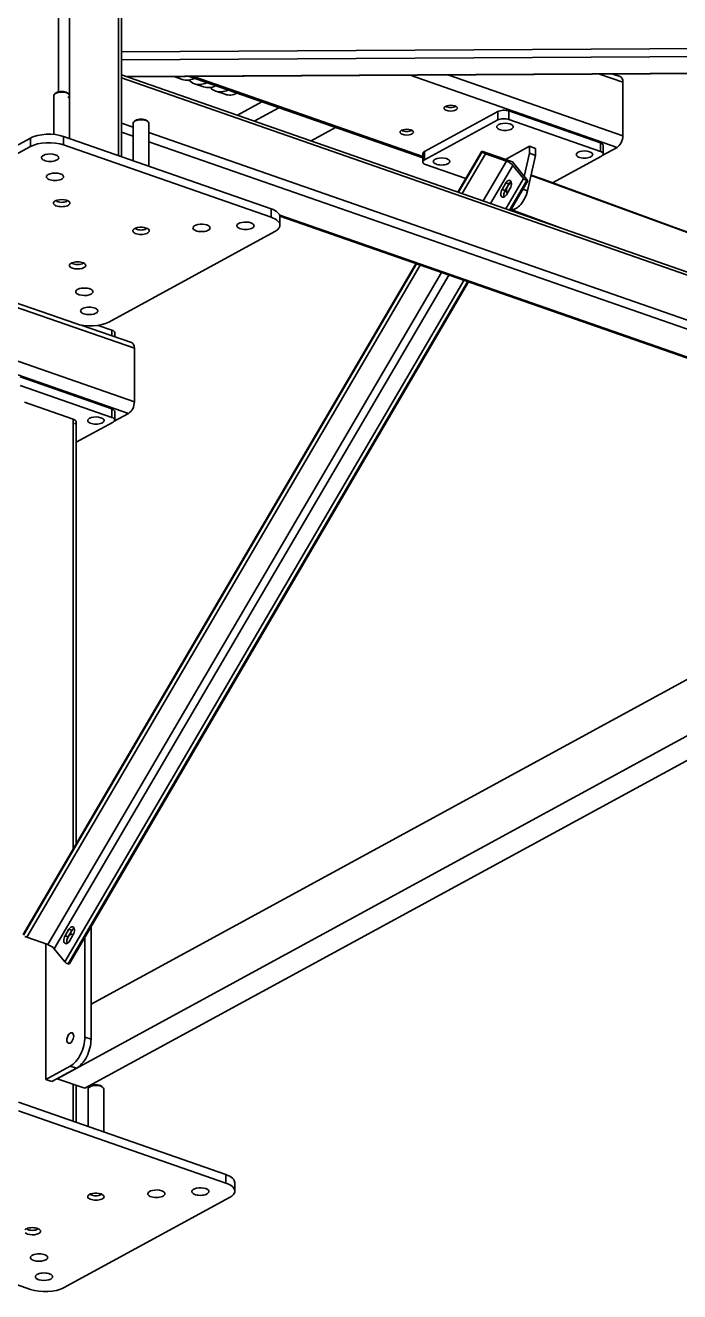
# Model space of a CAD drawing. Header units: millimetres. Extents: x 0 to 594, y 0 to 420.
# Drawn here: x 277.11 to 293.84, y 307.39 to 339.79 of the extents above; entities that cross this region are included whole.
import ezdxf

# ---------------------------------------------------------------- set-up
doc = ezdxf.new("R2010")
doc.units = ezdxf.units.MM

msp = doc.modelspace()

# ---------------------------------------------------------------- linework, layer by layer
at = {"color": 1, "lineweight": 35}
for p, q in [((277.963, 354.843), (277.963, 338.091)), ((278.244, 354.857), (278.244, 336.892)), ((279.493, 354.421), (279.493, 336.456)), ((279.569, 354.353), (279.569, 336.43)), ((304.919, 339.261), (279.569, 339.113)), ((304.819, 339.056), (279.569, 338.908)), ((304.019, 338.62), (279.696, 338.478)), ((303.985, 338.61), (279.723, 338.469)), ((279.569, 338.523), (304.871, 329.702)), ((279.569, 338.442), (304.919, 329.605)), ((281.124, 338.405), (280.921, 338.476)), ((280.968, 338.469), (280.927, 338.476)), ((281.009, 338.467), (280.968, 338.469)), ((281.052, 338.47), (281.009, 338.467)), ((281.096, 338.477), (281.052, 338.47)), ((281.16, 338.395), (281.124, 338.405)), ((281.197, 338.388), (281.16, 338.395)), ((281.235, 338.385), (281.197, 338.388)), ((281.274, 338.387), (281.235, 338.385)), ((281.314, 338.392), (281.274, 338.387)), ((281.327, 338.359), (281.294, 338.389)), ((281.301, 338.478), (287.274, 336.396)), ((281.354, 338.401), (281.314, 338.392)), ((281.361, 338.333), (281.327, 338.359)), ((281.395, 338.414), (281.354, 338.401)), ((281.398, 338.312), (281.361, 338.333)), ((281.436, 338.431), (281.395, 338.414)), ((281.437, 338.296), (281.398, 338.312)), ((281.408, 338.479), (287.274, 336.434)), ((281.473, 338.286), (281.437, 338.296)), ((281.671, 338.214), (281.437, 338.296)), ((281.51, 338.279), (281.473, 338.286)), ((281.548, 338.277), (281.51, 338.279)), ((281.587, 338.278), (281.548, 338.277)), ((281.626, 338.283), (281.587, 338.278)), ((281.667, 338.292), (281.626, 338.283)), ((281.707, 338.305), (281.667, 338.292)), ((281.749, 338.322), (281.707, 338.305)), ((281.983, 338.24), (281.942, 338.224)), ((286.95, 338.511), (292.244, 336.666)), ((292.393, 336.963), (287.938, 338.517)), ((291.797, 338.539), (292.393, 338.332)), ((292.137, 338.541), (292.323, 338.477)), ((292.338, 338.469), (292.323, 338.477)), ((292.352, 338.458), (292.338, 338.469)), ((292.364, 338.444), (292.352, 338.458)), ((292.375, 338.426), (292.364, 338.444)), ((292.389, 338.383), (292.375, 338.426)), ((292.393, 338.332), (292.389, 338.383)), ((292.393, 336.963), (292.393, 338.332)), ((277.847, 338.016), (277.841, 337.994)), ((277.841, 336.997), (277.841, 337.994)), ((277.866, 338.036), (277.847, 338.016)), ((277.901, 338.064), (277.866, 338.036)), ((277.885, 338.048), (277.866, 338.036)), ((277.92, 338.063), (277.885, 338.048)), ((277.888, 338.05), (277.901, 338.064)), ((277.901, 338.064), (277.926, 338.078)), ((277.962, 338.074), (277.92, 338.063)), ((277.926, 338.078), (277.96, 338.09)), ((277.96, 338.09), (277.999, 338.097)), ((278.009, 338.08), (277.962, 338.074)), ((277.999, 338.097), (278.041, 338.1)), ((278.058, 338.081), (278.009, 338.08)), ((278.041, 338.1), (278.083, 338.097)), ((278.106, 338.076), (278.058, 338.081)), ((278.083, 338.097), (278.122, 338.09)), ((278.15, 338.067), (278.106, 338.076)), ((278.122, 338.09), (278.156, 338.078)), ((278.187, 338.053), (278.15, 338.067)), ((278.156, 338.078), (278.181, 338.064)), ((278.181, 338.064), (278.194, 338.05)), ((278.181, 338.064), (278.216, 338.036)), ((278.216, 338.036), (278.187, 338.053)), ((278.197, 337.939), (278.216, 337.952)), ((278.235, 338.016), (278.216, 338.036)), ((278.216, 337.952), (278.23, 337.965)), ((278.23, 337.965), (278.238, 337.979)), ((278.241, 337.994), (278.235, 338.016)), ((278.238, 337.979), (278.241, 337.994)), ((278.241, 336.893), (278.241, 337.994)), ((281.707, 338.204), (281.671, 338.214)), ((281.744, 338.198), (281.707, 338.204)), ((281.782, 338.195), (281.744, 338.198)), ((281.821, 338.196), (281.782, 338.195)), ((281.861, 338.201), (281.821, 338.196)), ((281.873, 338.168), (281.841, 338.198)), ((281.901, 338.211), (281.861, 338.201)), ((281.908, 338.143), (281.873, 338.168)), ((281.942, 338.224), (281.901, 338.211)), ((281.945, 338.122), (281.908, 338.143)), ((281.983, 338.105), (281.945, 338.122)), ((282.019, 338.095), (281.983, 338.105)), ((282.218, 338.024), (281.983, 338.105)), ((282.056, 338.089), (282.019, 338.095)), ((282.094, 338.086), (282.056, 338.089)), ((282.133, 338.087), (282.094, 338.086)), ((282.173, 338.093), (282.133, 338.087)), ((282.213, 338.102), (282.173, 338.093)), ((282.254, 338.115), (282.213, 338.102)), ((282.253, 338.013), (282.218, 338.024)), ((282.29, 338.007), (282.253, 338.013)), ((282.295, 338.131), (282.254, 338.115)), ((282.328, 338.004), (282.29, 338.007)), ((282.367, 338.006), (282.328, 338.004)), ((282.407, 338.011), (282.367, 338.006)), ((282.447, 338.02), (282.407, 338.011)), ((282.488, 338.033), (282.447, 338.02)), ((282.529, 338.05), (282.488, 338.033)), ((282.535, 337.488), (283.161, 337.829)), ((282.964, 337.339), (283.59, 337.68)), ((287.822, 337.681), (287.819, 337.669)), ((287.819, 337.669), (287.823, 337.654)), ((287.829, 337.693), (287.822, 337.681)), ((287.823, 337.654), (287.832, 337.641)), ((287.841, 337.705), (287.829, 337.693)), ((287.832, 337.641), (287.848, 337.628)), ((287.857, 337.715), (287.841, 337.705)), ((287.848, 337.628), (287.869, 337.616)), ((287.895, 337.731), (287.857, 337.715)), ((287.858, 337.716), (287.884, 337.704)), ((287.869, 337.616), (287.895, 337.607)), ((287.884, 337.704), (287.916, 337.694)), ((287.942, 337.74), (287.895, 337.731)), ((287.895, 337.607), (287.924, 337.6)), ((287.916, 337.694), (287.951, 337.688)), ((287.924, 337.6), (287.989, 337.595)), ((287.994, 337.743), (287.942, 337.74)), ((287.951, 337.688), (287.989, 337.686)), ((287.989, 337.686), (288.027, 337.688)), ((287.989, 337.595), (288.054, 337.6)), ((288.046, 337.739), (287.994, 337.743)), ((288.027, 337.688), (288.063, 337.694)), ((288.092, 337.728), (288.046, 337.739)), ((288.054, 337.6), (288.084, 337.607)), ((288.063, 337.694), (288.095, 337.704)), ((288.084, 337.607), (288.11, 337.616)), ((288.128, 337.712), (288.092, 337.728)), ((288.095, 337.704), (288.12, 337.716)), ((288.11, 337.616), (288.131, 337.628)), ((288.151, 337.691), (288.128, 337.712)), ((288.131, 337.628), (288.146, 337.641)), ((288.146, 337.641), (288.156, 337.654)), ((288.157, 337.68), (288.151, 337.691)), ((288.156, 337.654), (288.159, 337.669)), ((288.159, 337.669), (288.157, 337.68)), ((289.192, 337.584), (289.219, 337.597)), ((289.219, 337.597), (289.252, 337.606)), ((289.252, 337.606), (289.288, 337.613)), ((289.288, 337.613), (289.326, 337.617)), ((289.326, 337.617), (289.365, 337.617)), ((289.365, 337.617), (289.404, 337.614)), ((289.404, 337.614), (289.44, 337.607)), ((289.44, 337.607), (289.473, 337.598)), ((289.473, 337.598), (291.816, 336.781)), ((289.473, 337.598), (289.473, 337.382)), ((279.569, 337.29), (279.871, 337.185)), ((279.878, 337.308), (279.871, 337.286)), ((279.871, 336.324), (279.871, 337.286)), ((279.896, 337.328), (279.878, 337.308)), ((279.931, 337.356), (279.896, 337.328)), ((279.921, 337.344), (279.896, 337.328)), ((279.918, 337.342), (279.931, 337.356)), ((279.953, 337.357), (279.921, 337.344)), ((279.931, 337.356), (279.957, 337.371)), ((279.991, 337.366), (279.953, 337.357)), ((279.957, 337.371), (279.99, 337.382)), ((279.99, 337.382), (280.029, 337.389)), ((280.033, 337.372), (279.991, 337.366)), ((280.029, 337.389), (280.071, 337.392)), ((280.076, 337.373), (280.033, 337.372)), ((280.071, 337.392), (280.113, 337.389)), ((280.119, 337.371), (280.076, 337.373)), ((280.113, 337.389), (280.153, 337.382)), ((280.16, 337.364), (280.119, 337.371)), ((280.153, 337.382), (280.186, 337.371)), ((280.196, 337.354), (280.16, 337.364)), ((280.186, 337.371), (280.211, 337.356)), ((280.224, 337.342), (280.196, 337.354)), ((280.211, 337.356), (280.225, 337.342)), ((280.211, 337.356), (280.246, 337.328)), ((280.246, 337.328), (280.224, 337.342)), ((280.265, 337.308), (280.246, 337.328)), ((280.271, 337.286), (280.265, 337.308)), ((280.271, 336.185), (280.271, 337.286)), ((287.318, 336.564), (289.192, 337.584)), ((287.318, 336.348), (289.192, 337.368)), ((289.192, 337.368), (289.192, 337.584)), ((289.219, 337.381), (289.192, 337.368)), ((289.263, 337.268), (289.215, 337.249)), ((289.252, 337.39), (289.219, 337.381)), ((289.288, 337.397), (289.252, 337.39)), ((289.321, 337.279), (289.263, 337.268)), ((289.326, 337.401), (289.288, 337.397)), ((289.385, 337.283), (289.321, 337.279)), ((289.365, 337.401), (289.326, 337.401)), ((289.404, 337.398), (289.365, 337.401)), ((289.449, 337.278), (289.385, 337.283)), ((289.44, 337.391), (289.404, 337.398)), ((289.473, 337.382), (289.44, 337.391)), ((289.506, 337.265), (289.449, 337.278)), ((289.473, 337.382), (291.816, 336.565)), ((289.551, 337.244), (289.506, 337.265)), ((277.284, 336.924), (277.327, 336.942)), ((277.327, 336.942), (277.424, 336.971)), ((277.424, 336.971), (277.532, 336.991)), ((277.532, 336.991), (277.647, 337.002)), ((277.647, 337.002), (277.764, 337.002)), ((277.764, 337.002), (277.88, 336.993)), ((277.88, 336.993), (277.989, 336.974)), ((277.989, 336.974), (278.088, 336.946)), ((278.088, 336.946), (283.398, 335.095)), ((278.088, 336.946), (278.088, 336.73)), ((279.569, 337.057), (279.871, 336.952)), ((280.271, 337.045), (304.797, 328.496)), ((284.417, 336.832), (285.043, 337.173)), ((286.697, 337.069), (286.695, 337.056)), ((286.695, 337.056), (286.698, 337.042)), ((286.704, 337.081), (286.697, 337.069)), ((286.698, 337.042), (286.708, 337.028)), ((286.716, 337.092), (286.704, 337.081)), ((286.708, 337.028), (286.724, 337.015)), ((286.732, 337.103), (286.716, 337.092)), ((286.724, 337.015), (286.745, 337.004)), ((286.771, 337.118), (286.732, 337.103)), ((286.734, 337.104), (286.76, 337.091)), ((286.745, 337.004), (286.77, 336.995)), ((286.76, 337.091), (286.791, 337.082)), ((286.77, 336.995), (286.8, 336.988)), ((286.818, 337.128), (286.771, 337.118)), ((286.791, 337.082), (286.827, 337.076)), ((286.8, 336.988), (286.865, 336.982)), ((286.87, 337.13), (286.818, 337.128)), ((286.827, 337.076), (286.865, 337.074)), ((286.865, 337.074), (286.903, 337.076)), ((286.865, 336.982), (286.93, 336.988)), ((286.921, 337.126), (286.87, 337.13)), ((286.903, 337.076), (286.939, 337.082)), ((286.967, 337.116), (286.921, 337.126)), ((286.93, 336.988), (286.959, 336.995)), ((286.939, 337.082), (286.97, 337.091)), ((286.959, 336.995), (286.985, 337.004)), ((287.004, 337.099), (286.967, 337.116)), ((286.97, 337.091), (286.996, 337.104)), ((286.985, 337.004), (287.006, 337.015)), ((287.027, 337.079), (287.004, 337.099)), ((287.006, 337.015), (287.022, 337.028)), ((287.022, 337.028), (287.032, 337.042)), ((287.033, 337.068), (287.027, 337.079)), ((287.032, 337.042), (287.035, 337.056)), ((287.035, 337.056), (287.033, 337.068)), ((289.172, 337.207), (289.169, 337.192)), ((289.169, 337.192), (289.173, 337.174)), ((289.181, 337.222), (289.172, 337.207)), ((289.173, 337.174), (289.185, 337.157)), ((289.196, 337.236), (289.181, 337.222)), ((289.185, 337.157), (289.205, 337.141)), ((289.215, 337.249), (289.196, 337.236)), ((289.205, 337.141), (289.231, 337.127)), ((289.231, 337.127), (289.263, 337.115)), ((289.263, 337.115), (289.299, 337.107)), ((289.299, 337.107), (289.338, 337.102)), ((289.338, 337.102), (289.379, 337.1)), ((289.379, 337.1), (289.42, 337.102)), ((289.42, 337.102), (289.46, 337.107)), ((289.46, 337.107), (289.496, 337.115)), ((289.496, 337.115), (289.528, 337.127)), ((289.528, 337.127), (289.554, 337.141)), ((289.567, 337.232), (289.551, 337.244)), ((289.554, 337.141), (289.573, 337.157)), ((289.579, 337.219), (289.567, 337.232)), ((289.573, 337.157), (289.585, 337.174)), ((289.587, 337.206), (289.579, 337.219)), ((289.585, 337.174), (289.589, 337.192)), ((289.589, 337.192), (289.587, 337.206)), ((292.391, 336.92), (292.393, 336.963)), ((272.997, 334.591), (277.245, 336.905)), ((272.997, 334.375), (277.245, 336.689)), ((277.245, 336.905), (277.284, 336.924)), ((277.245, 336.689), (277.245, 336.905)), ((277.284, 336.708), (277.245, 336.689)), ((277.327, 336.726), (277.284, 336.708)), ((277.424, 336.755), (277.327, 336.726)), ((277.532, 336.775), (277.424, 336.755)), ((277.647, 336.786), (277.532, 336.775)), ((277.764, 336.786), (277.647, 336.786)), ((277.88, 336.777), (277.764, 336.786)), ((277.989, 336.758), (277.88, 336.777)), ((278.088, 336.73), (277.989, 336.758)), ((278.088, 336.73), (283.398, 334.879)), ((280.271, 336.812), (304.797, 328.262)), ((290.004, 336.695), (289.387, 336.359)), ((290.004, 336.515), (290.004, 336.695)), ((290.16, 336.64), (290.004, 336.695)), ((290.16, 336.46), (290.16, 336.64)), ((291.816, 336.781), (291.847, 336.768)), ((291.816, 336.565), (291.816, 336.781)), ((291.847, 336.768), (291.871, 336.751)), ((291.871, 336.751), (291.886, 336.733)), ((291.878, 336.466), (292.244, 336.666)), ((291.886, 336.733), (291.891, 336.713)), ((291.891, 336.497), (291.891, 336.713)), ((292.244, 336.666), (292.273, 336.686)), ((292.273, 336.686), (292.301, 336.713)), ((292.301, 336.713), (292.327, 336.748)), ((292.327, 336.748), (292.35, 336.787)), ((292.35, 336.787), (292.368, 336.83)), ((292.368, 336.83), (292.382, 336.875)), ((292.382, 336.875), (292.391, 336.92)), ((277.527, 336.419), (277.524, 336.403)), ((277.524, 336.403), (277.529, 336.385)), ((277.537, 336.435), (277.527, 336.419)), ((277.529, 336.385), (277.541, 336.367)), ((277.552, 336.45), (277.537, 336.435)), ((277.541, 336.367), (277.561, 336.35)), ((277.573, 336.463), (277.552, 336.45)), ((277.561, 336.35), (277.589, 336.336)), ((277.622, 336.483), (277.573, 336.463)), ((277.589, 336.336), (277.622, 336.324)), ((277.684, 336.496), (277.622, 336.483)), ((277.622, 336.324), (277.66, 336.315)), ((277.66, 336.315), (277.701, 336.309)), ((277.751, 336.499), (277.684, 336.496)), ((277.701, 336.309), (277.744, 336.308)), ((277.744, 336.308), (277.787, 336.309)), ((277.817, 336.494), (277.751, 336.499)), ((277.787, 336.309), (277.829, 336.315)), ((277.877, 336.48), (277.817, 336.494)), ((277.829, 336.315), (277.867, 336.324)), ((277.867, 336.324), (277.9, 336.336)), ((277.924, 336.459), (277.877, 336.48)), ((277.9, 336.336), (277.927, 336.35)), ((277.941, 336.446), (277.924, 336.459)), ((277.927, 336.35), (277.948, 336.367)), ((277.954, 336.432), (277.941, 336.446)), ((277.948, 336.367), (277.96, 336.385)), ((277.962, 336.418), (277.954, 336.432)), ((277.96, 336.385), (277.964, 336.403)), ((277.964, 336.403), (277.962, 336.418)), ((287.274, 336.509), (287.277, 336.524)), ((287.274, 336.293), (287.274, 336.509)), ((287.277, 336.308), (287.274, 336.293)), ((287.274, 336.293), (287.279, 336.274)), ((287.277, 336.524), (287.285, 336.538)), ((287.285, 336.322), (287.277, 336.308)), ((287.285, 336.538), (287.299, 336.551)), ((287.299, 336.335), (287.285, 336.322)), ((287.299, 336.551), (287.318, 336.564)), ((287.318, 336.348), (287.299, 336.335)), ((287.318, 336.564), (287.318, 336.348)), ((287.548, 336.322), (287.545, 336.307)), ((287.545, 336.307), (287.549, 336.289)), ((287.557, 336.337), (287.548, 336.322)), ((287.549, 336.289), (287.561, 336.272)), ((287.571, 336.351), (287.557, 336.337)), ((287.591, 336.364), (287.571, 336.351)), ((287.639, 336.383), (287.591, 336.364)), ((287.697, 336.395), (287.639, 336.383)), ((287.761, 336.398), (287.697, 336.395)), ((287.825, 336.393), (287.761, 336.398)), ((287.881, 336.38), (287.825, 336.393)), ((287.926, 336.36), (287.881, 336.38)), ((287.943, 336.348), (287.926, 336.36)), ((287.955, 336.335), (287.943, 336.348)), ((287.949, 336.272), (287.961, 336.289)), ((287.963, 336.321), (287.955, 336.335)), ((287.961, 336.289), (287.965, 336.307)), ((287.965, 336.307), (287.963, 336.321)), ((288.173, 335.523), (288.785, 336.569)), ((288.797, 336.554), (288.19, 335.517)), ((288.284, 335.484), (288.879, 336.501)), ((288.785, 336.569), (289.566, 336.297)), ((288.797, 336.554), (288.785, 336.569)), ((288.812, 336.54), (288.797, 336.554)), ((288.832, 336.525), (288.812, 336.54)), ((288.823, 335.297), (289.418, 336.313)), ((288.879, 336.501), (288.832, 336.525)), ((289.418, 336.313), (288.879, 336.501)), ((289.464, 336.293), (289.418, 336.313)), ((289.511, 336.266), (289.464, 336.293)), ((289.566, 336.297), (289.959, 335.81)), ((289.868, 335.923), (290.004, 336.515)), ((289.952, 335.558), (290.16, 336.46)), ((290.16, 336.46), (290.004, 336.515)), ((291.847, 336.443), (290.596, 335.762)), ((291.203, 336.499), (291.2, 336.484)), ((291.2, 336.484), (291.204, 336.466)), ((291.211, 336.514), (291.203, 336.499)), ((291.204, 336.466), (291.216, 336.449)), ((291.226, 336.528), (291.211, 336.514)), ((291.216, 336.449), (291.235, 336.433)), ((291.246, 336.541), (291.226, 336.528)), ((291.235, 336.433), (291.261, 336.419)), ((291.293, 336.56), (291.246, 336.541)), ((291.261, 336.419), (291.293, 336.408)), ((291.352, 336.572), (291.293, 336.56)), ((291.293, 336.408), (291.329, 336.399)), ((291.329, 336.399), (291.369, 336.394)), ((291.416, 336.575), (291.352, 336.572)), ((291.369, 336.394), (291.41, 336.392)), ((291.41, 336.392), (291.451, 336.394)), ((291.479, 336.57), (291.416, 336.575)), ((291.451, 336.394), (291.49, 336.399)), ((291.536, 336.557), (291.479, 336.57)), ((291.49, 336.399), (291.526, 336.408)), ((291.526, 336.408), (291.558, 336.419)), ((291.581, 336.537), (291.536, 336.557)), ((291.558, 336.419), (291.584, 336.433)), ((291.597, 336.525), (291.581, 336.537)), ((291.584, 336.433), (291.604, 336.449)), ((291.61, 336.512), (291.597, 336.525)), ((291.604, 336.449), (291.616, 336.466)), ((291.617, 336.498), (291.61, 336.512)), ((291.616, 336.466), (291.62, 336.484)), ((291.62, 336.484), (291.617, 336.498)), ((291.847, 336.552), (291.816, 336.565)), ((291.871, 336.535), (291.847, 336.552)), ((291.847, 336.443), (291.866, 336.455)), ((291.866, 336.455), (291.879, 336.469)), ((291.886, 336.517), (291.871, 336.535)), ((291.879, 336.469), (291.888, 336.483)), ((291.891, 336.497), (291.886, 336.517)), ((291.888, 336.483), (291.891, 336.497)), ((277.697, 335.973), (277.677, 335.96)), ((277.747, 335.993), (277.697, 335.973)), ((277.809, 336.006), (277.747, 335.993)), ((277.876, 336.009), (277.809, 336.006)), ((277.942, 336.004), (277.876, 336.009)), ((278.002, 335.99), (277.942, 336.004)), ((278.049, 335.969), (278.002, 335.99)), ((278.066, 335.956), (278.049, 335.969)), ((287.279, 336.274), (287.294, 336.255)), ((287.294, 336.255), (287.317, 336.239)), ((287.317, 336.239), (287.349, 336.225)), ((288.375, 335.868), (287.349, 336.225)), ((287.561, 336.272), (287.58, 336.256)), ((287.58, 336.256), (287.607, 336.242)), ((287.607, 336.242), (287.638, 336.231)), ((287.638, 336.231), (287.675, 336.222)), ((287.675, 336.222), (287.714, 336.217)), ((287.714, 336.217), (287.755, 336.215)), ((287.755, 336.215), (287.796, 336.217)), ((287.796, 336.217), (287.835, 336.222)), ((287.835, 336.222), (287.872, 336.231)), ((287.872, 336.231), (287.904, 336.242)), ((287.904, 336.242), (287.93, 336.256)), ((287.93, 336.256), (287.949, 336.272)), ((289.011, 335.231), (289.582, 336.207)), ((289.553, 336.236), (289.511, 336.266)), ((289.582, 336.207), (289.553, 336.236)), ((289.853, 335.871), (289.582, 336.207)), ((277.652, 335.929), (277.649, 335.913)), ((277.649, 335.913), (277.653, 335.895)), ((277.662, 335.945), (277.652, 335.929)), ((277.653, 335.895), (277.666, 335.877)), ((277.677, 335.96), (277.662, 335.945)), ((277.666, 335.877), (277.686, 335.86)), ((277.686, 335.86), (277.714, 335.846)), ((277.714, 335.846), (277.747, 335.834)), ((277.747, 335.834), (277.785, 335.825)), ((277.785, 335.825), (277.826, 335.819)), ((277.826, 335.819), (277.869, 335.818)), ((277.869, 335.818), (277.912, 335.819)), ((277.912, 335.819), (277.953, 335.825)), ((277.953, 335.825), (277.991, 335.834)), ((277.991, 335.834), (278.025, 335.846)), ((278.025, 335.846), (278.052, 335.86)), ((278.052, 335.86), (278.073, 335.877)), ((278.079, 335.942), (278.066, 335.956)), ((278.073, 335.877), (278.085, 335.895)), ((278.087, 335.928), (278.079, 335.942)), ((278.085, 335.895), (278.089, 335.913)), ((278.089, 335.913), (278.087, 335.928)), ((289.401, 335.758), (289.304, 335.592)), ((289.382, 335.565), (289.479, 335.731)), ((289.399, 335.096), (289.853, 335.871)), ((289.424, 335.791), (289.401, 335.758)), ((289.479, 335.731), (289.401, 335.758)), ((289.45, 335.813), (289.424, 335.791)), ((289.439, 335.66), (289.425, 335.623)), ((289.457, 335.693), (289.439, 335.66)), ((289.477, 335.824), (289.45, 335.813)), ((289.48, 335.72), (289.457, 335.693)), ((289.502, 335.823), (289.477, 335.824)), ((289.479, 335.731), (289.505, 335.766)), ((289.504, 335.738), (289.48, 335.72)), ((289.493, 335.063), (289.935, 335.818)), ((289.518, 335.813), (289.502, 335.823)), ((289.524, 335.746), (289.504, 335.738)), ((289.505, 335.766), (289.534, 335.789)), ((289.511, 335.622), (289.525, 335.652)), ((289.516, 335.055), (289.959, 335.81)), ((289.531, 335.796), (289.518, 335.813)), ((289.543, 335.747), (289.524, 335.746)), ((289.525, 335.652), (289.536, 335.683)), ((289.539, 335.773), (289.531, 335.796)), ((289.536, 335.683), (289.542, 335.715)), ((289.543, 335.746), (289.539, 335.773)), ((289.542, 335.715), (289.543, 335.746)), ((289.868, 335.857), (289.853, 335.871)), ((289.888, 335.842), (289.868, 335.857)), ((289.935, 335.818), (289.888, 335.842)), ((289.959, 335.81), (289.935, 335.818)), ((303.72, 330.943), (290.043, 335.95)), ((290.347, 335.853), (290.045, 335.958)), ((303.729, 330.953), (290.347, 335.853)), ((277.983, 335.328), (277.925, 335.316)), ((278.047, 335.331), (277.983, 335.328)), ((278.111, 335.326), (278.047, 335.331)), ((278.167, 335.313), (278.111, 335.326)), ((289.272, 335.499), (289.271, 335.469)), ((289.271, 335.469), (289.275, 335.441)), ((289.279, 335.531), (289.272, 335.499)), ((289.275, 335.441), (289.284, 335.419)), ((289.289, 335.563), (289.279, 335.531)), ((289.284, 335.419), (289.296, 335.402)), ((289.304, 335.592), (289.289, 335.563)), ((289.296, 335.402), (289.313, 335.392)), ((289.382, 335.565), (289.304, 335.592)), ((289.313, 335.392), (289.337, 335.39)), ((289.337, 335.39), (289.364, 335.402)), ((289.35, 335.434), (289.351, 335.477)), ((289.358, 335.398), (289.35, 335.434)), ((289.351, 335.477), (289.362, 335.523)), ((289.362, 335.523), (289.382, 335.565)), ((289.364, 335.402), (289.39, 335.424)), ((289.39, 335.424), (289.414, 335.456)), ((289.414, 335.456), (289.511, 335.622)), ((289.418, 335.585), (289.417, 335.55)), ((289.417, 335.55), (289.424, 335.519)), ((289.425, 335.623), (289.418, 335.585)), ((289.424, 335.519), (289.437, 335.496)), ((289.647, 335.29), (289.7, 335.369)), ((289.7, 335.369), (289.746, 335.459)), ((289.746, 335.459), (289.781, 335.555)), ((289.952, 335.558), (289.835, 335.599)), ((289.835, 335.28), (289.884, 335.366)), ((289.884, 335.366), (289.924, 335.46)), ((289.924, 335.46), (289.952, 335.558)), ((277.834, 335.255), (277.831, 335.24)), ((277.831, 335.24), (277.835, 335.222)), ((277.843, 335.27), (277.834, 335.255)), ((277.835, 335.222), (277.847, 335.205)), ((277.857, 335.284), (277.843, 335.27)), ((277.847, 335.205), (277.866, 335.189)), ((277.877, 335.297), (277.857, 335.284)), ((277.866, 335.189), (277.893, 335.175)), ((277.925, 335.316), (277.877, 335.297)), ((277.901, 335.296), (277.891, 335.304)), ((277.892, 335.304), (277.901, 335.296)), ((277.893, 335.175), (277.924, 335.164)), ((277.901, 335.296), (277.924, 335.282)), ((277.924, 335.282), (277.954, 335.271)), ((277.924, 335.164), (277.961, 335.155)), ((277.954, 335.271), (277.989, 335.264)), ((277.961, 335.155), (278, 335.15)), ((277.989, 335.264), (278.028, 335.26)), ((278, 335.15), (278.041, 335.148)), ((278.028, 335.26), (278.067, 335.261)), ((278.041, 335.148), (278.082, 335.15)), ((278.067, 335.261), (278.104, 335.266)), ((278.082, 335.15), (278.121, 335.155)), ((278.104, 335.266), (278.138, 335.274)), ((278.121, 335.155), (278.158, 335.164)), ((278.138, 335.274), (278.166, 335.286)), ((278.158, 335.164), (278.19, 335.175)), ((278.166, 335.286), (278.181, 335.296)), ((278.212, 335.293), (278.167, 335.313)), ((278.181, 335.296), (278.19, 335.304)), ((278.181, 335.296), (278.191, 335.304)), ((278.19, 335.175), (278.216, 335.189)), ((278.229, 335.281), (278.212, 335.293)), ((278.216, 335.189), (278.235, 335.205)), ((278.241, 335.267), (278.229, 335.281)), ((278.235, 335.205), (278.247, 335.222)), ((278.249, 335.254), (278.241, 335.267)), ((278.247, 335.222), (278.251, 335.24)), ((278.251, 335.24), (278.249, 335.254)), ((283.398, 335.095), (283.448, 335.075)), ((283.398, 334.879), (283.398, 335.095)), ((283.448, 335.075), (283.493, 335.054)), ((283.493, 335.054), (283.531, 335.03)), ((283.531, 335.03), (283.564, 335.004)), ((283.564, 335.004), (283.589, 334.977)), ((290.862, 334.586), (289.528, 335.074)), ((289.53, 335.078), (289.56, 335.077)), ((289.56, 335.077), (289.591, 335.081)), ((289.587, 335.224), (289.618, 335.255)), ((289.591, 335.081), (289.622, 335.09)), ((289.618, 335.255), (289.647, 335.29)), ((289.622, 335.09), (289.654, 335.105)), ((289.654, 335.105), (289.686, 335.123)), ((289.686, 335.123), (289.718, 335.147)), ((289.718, 335.147), (289.749, 335.174)), ((289.749, 335.174), (289.779, 335.206)), ((289.779, 335.206), (289.808, 335.242)), ((289.808, 335.242), (289.835, 335.28)), ((281.471, 334.678), (281.431, 334.658)), ((281.522, 334.693), (281.471, 334.678)), ((281.581, 334.701), (281.522, 334.693)), ((281.642, 334.702), (281.581, 334.701)), ((281.702, 334.695), (281.642, 334.702)), ((281.755, 334.682), (281.702, 334.695)), ((281.79, 334.666), (281.755, 334.682)), ((282.524, 334.675), (282.522, 334.661)), ((282.531, 334.688), (282.524, 334.675)), ((282.541, 334.7), (282.531, 334.688)), ((282.556, 334.712), (282.541, 334.7)), ((282.595, 334.733), (282.556, 334.712)), ((282.647, 334.748), (282.595, 334.733)), ((282.705, 334.756), (282.647, 334.748)), ((282.767, 334.756), (282.705, 334.756)), ((282.826, 334.75), (282.767, 334.756)), ((282.879, 334.736), (282.826, 334.75)), ((282.914, 334.721), (282.879, 334.736)), ((282.94, 334.703), (282.914, 334.721)), ((282.956, 334.683), (282.94, 334.703)), ((282.962, 334.661), (282.956, 334.683)), ((283.448, 334.859), (283.398, 334.879)), ((283.493, 334.838), (283.448, 334.859)), ((283.531, 334.814), (283.493, 334.838)), ((283.564, 334.788), (283.531, 334.814)), ((283.589, 334.761), (283.564, 334.788)), ((283.589, 334.977), (283.608, 334.949)), ((283.608, 334.733), (283.589, 334.761)), ((283.608, 334.949), (283.619, 334.92)), ((283.619, 334.704), (283.608, 334.733)), ((304.019, 327.819), (283.616, 334.932)), ((283.619, 334.92), (283.623, 334.891)), ((283.623, 334.675), (283.619, 334.704)), ((283.621, 334.653), (283.623, 334.675)), ((283.622, 334.904), (303.966, 327.812)), ((283.623, 334.675), (283.623, 334.891)), ((283.492, 334.511), (279.244, 332.198)), ((279.863, 334.545), (279.861, 334.532)), ((279.861, 334.532), (279.865, 334.514)), ((279.87, 334.557), (279.863, 334.545)), ((279.865, 334.514), (279.877, 334.497)), ((279.894, 334.581), (279.87, 334.557)), ((279.877, 334.497), (279.897, 334.481)), ((279.931, 334.6), (279.894, 334.581)), ((279.897, 334.481), (279.923, 334.467)), ((279.931, 334.588), (279.921, 334.596)), ((279.922, 334.596), (279.931, 334.588)), ((279.923, 334.467), (279.955, 334.456)), ((279.98, 334.614), (279.931, 334.6)), ((279.931, 334.588), (279.949, 334.577)), ((279.949, 334.577), (279.971, 334.567)), ((279.955, 334.456), (279.991, 334.447)), ((279.971, 334.567), (280.001, 334.559)), ((280.036, 334.622), (279.98, 334.614)), ((279.991, 334.447), (280.03, 334.442)), ((280.001, 334.559), (280.033, 334.554)), ((280.03, 334.442), (280.071, 334.44)), ((280.033, 334.554), (280.068, 334.552)), ((280.095, 334.623), (280.036, 334.622)), ((280.068, 334.552), (280.102, 334.554)), ((280.071, 334.44), (280.112, 334.442)), ((280.152, 334.616), (280.095, 334.623)), ((280.102, 334.554), (280.136, 334.558)), ((280.112, 334.442), (280.152, 334.447)), ((280.136, 334.558), (280.166, 334.566)), ((280.203, 334.603), (280.152, 334.616)), ((280.152, 334.447), (280.188, 334.456)), ((280.166, 334.566), (280.191, 334.576)), ((280.188, 334.456), (280.22, 334.467)), ((280.191, 334.576), (280.211, 334.588)), ((280.236, 334.589), (280.203, 334.603)), ((280.211, 334.588), (280.22, 334.596)), ((280.211, 334.588), (280.221, 334.596)), ((280.22, 334.467), (280.246, 334.481)), ((280.261, 334.572), (280.236, 334.589)), ((280.246, 334.481), (280.265, 334.497)), ((280.276, 334.552), (280.261, 334.572)), ((280.265, 334.497), (280.277, 334.514)), ((280.281, 334.532), (280.276, 334.552)), ((280.277, 334.514), (280.281, 334.532)), ((281.4, 334.62), (281.397, 334.607)), ((281.397, 334.607), (281.402, 334.588)), ((281.406, 334.633), (281.4, 334.62)), ((281.402, 334.588), (281.414, 334.57)), ((281.417, 334.646), (281.406, 334.633)), ((281.414, 334.57), (281.435, 334.554)), ((281.431, 334.658), (281.417, 334.646)), ((281.435, 334.554), (281.462, 334.539)), ((281.462, 334.539), (281.495, 334.527)), ((281.495, 334.527), (281.533, 334.518)), ((281.533, 334.518), (281.575, 334.513)), ((281.575, 334.513), (281.617, 334.511)), ((281.617, 334.511), (281.66, 334.513)), ((281.66, 334.513), (281.702, 334.518)), ((281.702, 334.518), (281.74, 334.527)), ((281.74, 334.527), (281.773, 334.539)), ((281.773, 334.539), (281.8, 334.554)), ((281.816, 334.648), (281.79, 334.666)), ((281.8, 334.554), (281.821, 334.57)), ((281.832, 334.628), (281.816, 334.648)), ((281.821, 334.57), (281.833, 334.588)), ((281.837, 334.607), (281.832, 334.628)), ((281.833, 334.588), (281.837, 334.607)), ((282.522, 334.661), (282.526, 334.643)), ((282.526, 334.643), (282.539, 334.625)), ((282.539, 334.625), (282.559, 334.608)), ((282.559, 334.608), (282.586, 334.593)), ((282.586, 334.593), (282.62, 334.582)), ((282.62, 334.582), (282.658, 334.573)), ((282.658, 334.573), (282.699, 334.567)), ((282.699, 334.567), (282.742, 334.565)), ((282.742, 334.565), (282.785, 334.567)), ((282.785, 334.567), (282.826, 334.573)), ((282.826, 334.573), (282.864, 334.582)), ((282.864, 334.582), (282.897, 334.593)), ((282.897, 334.593), (282.925, 334.608)), ((282.925, 334.608), (282.945, 334.625)), ((282.945, 334.625), (282.958, 334.643)), ((282.958, 334.643), (282.962, 334.661)), ((283.492, 334.511), (283.548, 334.548)), ((283.548, 334.548), (283.57, 334.568)), ((283.57, 334.568), (283.589, 334.588)), ((283.589, 334.588), (283.604, 334.609)), ((283.604, 334.609), (283.614, 334.631)), ((283.614, 334.631), (283.621, 334.653)), ((272.503, 334.104), (279.9, 331.526)), ((278.4, 332.157), (273.09, 334.008)), ((278.273, 333.698), (278.253, 333.682)), ((278.299, 333.712), (278.273, 333.698)), ((278.307, 333.703), (278.297, 333.711)), ((278.298, 333.712), (278.307, 333.703)), ((278.33, 333.723), (278.299, 333.712)), ((278.307, 333.703), (278.332, 333.689)), ((278.367, 333.732), (278.33, 333.723)), ((278.406, 333.737), (278.367, 333.732)), ((278.447, 333.739), (278.406, 333.737)), ((278.488, 333.737), (278.447, 333.739)), ((278.527, 333.732), (278.488, 333.737)), ((278.564, 333.723), (278.527, 333.732)), ((278.562, 333.689), (278.587, 333.703)), ((278.596, 333.712), (278.564, 333.723)), ((278.587, 333.703), (278.596, 333.712)), ((278.587, 333.703), (278.597, 333.711)), ((278.622, 333.698), (278.596, 333.712)), ((278.641, 333.682), (278.622, 333.698)), ((277.054, 316.526), (287.101, 333.691)), ((287.118, 333.686), (277.066, 316.511)), ((277.148, 316.458), (287.212, 333.653)), ((277.687, 316.27), (287.751, 333.465)), ((277.851, 316.164), (287.939, 333.399)), ((278.241, 333.665), (278.237, 333.647)), ((278.237, 333.647), (278.24, 333.633)), ((278.24, 333.633), (278.247, 333.619)), ((278.253, 333.682), (278.241, 333.665)), ((278.247, 333.619), (278.259, 333.606)), ((278.259, 333.606), (278.276, 333.594)), ((278.276, 333.594), (278.321, 333.574)), ((278.321, 333.574), (278.378, 333.561)), ((278.332, 333.689), (278.366, 333.677)), ((278.366, 333.677), (278.405, 333.67)), ((278.378, 333.561), (278.441, 333.556)), ((278.405, 333.67), (278.447, 333.667)), ((278.441, 333.556), (278.505, 333.559)), ((278.447, 333.667), (278.489, 333.67)), ((278.489, 333.67), (278.528, 333.677)), ((278.505, 333.559), (278.564, 333.571)), ((278.528, 333.677), (278.562, 333.689)), ((278.564, 333.571), (278.611, 333.59)), ((278.611, 333.59), (278.631, 333.603)), ((278.631, 333.603), (278.645, 333.617)), ((278.653, 333.665), (278.641, 333.682)), ((278.645, 333.617), (278.654, 333.632)), ((278.657, 333.647), (278.653, 333.665)), ((278.654, 333.632), (278.657, 333.647)), ((270.58, 333.057), (279.75, 329.86)), ((279.9, 330.158), (270.972, 333.27)), ((278.122, 315.829), (288.327, 333.264)), ((278.204, 315.775), (288.421, 333.231)), ((278.228, 315.767), (288.444, 333.223)), ((278.497, 333.053), (278.463, 333.041)), ((278.535, 333.062), (278.497, 333.053)), ((278.576, 333.068), (278.535, 333.062)), ((278.619, 333.069), (278.576, 333.068)), ((278.662, 333.068), (278.619, 333.069)), ((278.703, 333.062), (278.662, 333.068)), ((278.741, 333.053), (278.703, 333.062)), ((278.774, 333.041), (278.741, 333.053)), ((278.403, 332.992), (278.399, 332.973)), ((278.399, 332.973), (278.402, 332.959)), ((278.402, 332.959), (278.409, 332.944)), ((278.416, 333.01), (278.403, 332.992)), ((278.409, 332.944), (278.422, 332.931)), ((278.436, 333.027), (278.416, 333.01)), ((278.422, 332.931), (278.439, 332.918)), ((278.463, 333.041), (278.436, 333.027)), ((278.439, 332.918), (278.487, 332.897)), ((278.487, 332.897), (278.546, 332.883)), ((278.546, 332.883), (278.613, 332.878)), ((278.613, 332.878), (278.68, 332.881)), ((278.68, 332.881), (278.741, 332.894)), ((278.741, 332.894), (278.791, 332.914)), ((278.802, 333.027), (278.774, 333.041)), ((278.791, 332.914), (278.811, 332.927)), ((278.822, 333.01), (278.802, 333.027)), ((278.811, 332.927), (278.827, 332.942)), ((278.835, 332.992), (278.822, 333.01)), ((278.827, 332.942), (278.836, 332.957)), ((278.839, 332.973), (278.835, 332.992)), ((278.836, 332.957), (278.839, 332.973)), ((278.528, 332.502), (278.524, 332.483)), ((278.524, 332.483), (278.526, 332.469)), ((278.526, 332.469), (278.534, 332.454)), ((278.541, 332.52), (278.528, 332.502)), ((278.534, 332.454), (278.547, 332.441)), ((278.561, 332.537), (278.541, 332.52)), ((278.547, 332.441), (278.564, 332.428)), ((278.588, 332.551), (278.561, 332.537)), ((278.564, 332.428), (278.611, 332.407)), ((278.622, 332.563), (278.588, 332.551)), ((278.611, 332.407), (278.671, 332.393)), ((278.66, 332.572), (278.622, 332.563)), ((278.701, 332.578), (278.66, 332.572)), ((278.744, 332.579), (278.701, 332.578)), ((278.787, 332.578), (278.744, 332.579)), ((278.828, 332.572), (278.787, 332.578)), ((278.805, 332.391), (278.866, 332.404)), ((278.866, 332.563), (278.828, 332.572)), ((278.899, 332.551), (278.866, 332.563)), ((278.866, 332.404), (278.916, 332.424)), ((278.927, 332.537), (278.899, 332.551)), ((278.916, 332.424), (278.936, 332.437)), ((278.947, 332.52), (278.927, 332.537)), ((278.936, 332.437), (278.951, 332.452)), ((278.96, 332.502), (278.947, 332.52)), ((278.951, 332.452), (278.961, 332.467)), ((278.964, 332.483), (278.96, 332.502)), ((278.961, 332.467), (278.964, 332.483)), ((278.4, 332.157), (278.499, 332.129)), ((278.499, 332.129), (278.608, 332.11)), ((278.539, 332.121), (279.829, 331.671)), ((278.608, 332.11), (278.724, 332.101)), ((278.671, 332.393), (278.737, 332.388)), ((278.724, 332.101), (278.841, 332.101)), ((278.737, 332.388), (278.805, 332.391)), ((278.841, 332.101), (278.956, 332.112)), ((278.956, 332.112), (279.064, 332.132)), ((278.972, 332.114), (279.322, 331.992)), ((279.064, 332.132), (279.161, 332.161)), ((279.161, 332.161), (279.205, 332.178)), ((279.205, 332.178), (279.244, 332.198)), ((279.322, 331.992), (279.353, 331.978)), ((279.322, 331.848), (279.322, 331.992)), ((279.353, 331.978), (279.377, 331.962)), ((279.377, 331.962), (279.392, 331.944)), ((279.392, 331.944), (279.397, 331.924)), ((279.397, 331.822), (279.397, 331.924)), ((279.844, 331.664), (279.829, 331.671)), ((279.858, 331.653), (279.844, 331.664)), ((279.87, 331.638), (279.858, 331.653)), ((279.881, 331.621), (279.87, 331.638)), ((279.895, 331.578), (279.881, 331.621)), ((279.9, 331.526), (279.895, 331.578)), ((279.9, 330.158), (279.9, 331.526)), ((276.979, 330.793), (279.322, 329.976)), ((276.979, 330.577), (279.322, 329.76)), ((278.338, 329.712), (277.088, 330.148)), ((279.897, 330.114), (279.9, 330.158)), ((279.322, 329.976), (279.353, 329.962)), ((279.322, 329.76), (279.322, 329.976)), ((279.353, 329.962), (279.377, 329.946)), ((279.377, 329.946), (279.392, 329.927)), ((279.384, 329.661), (279.75, 329.86)), ((279.392, 329.927), (279.397, 329.908)), ((279.397, 329.692), (279.397, 329.908)), ((279.75, 329.86), (279.779, 329.88)), ((279.779, 329.88), (279.807, 329.908)), ((279.807, 329.908), (279.833, 329.942)), ((279.833, 329.942), (279.856, 329.981)), ((279.856, 329.981), (279.874, 330.024)), ((279.874, 330.024), (279.888, 330.069)), ((279.888, 330.069), (279.897, 330.114)), ((278.369, 329.699), (278.338, 329.712)), ((278.338, 329.712), (278.338, 318.719)), ((278.393, 329.682), (278.369, 329.699)), ((278.369, 329.59), (278.388, 329.602)), ((278.388, 329.602), (278.402, 329.616)), ((278.408, 329.664), (278.393, 329.682)), ((278.402, 329.616), (278.41, 329.63)), ((278.413, 329.644), (278.408, 329.664)), ((278.41, 329.63), (278.413, 329.644)), ((278.413, 329.644), (278.413, 318.847)), ((279.353, 329.638), (278.413, 329.126)), ((278.709, 329.694), (278.706, 329.678)), ((278.706, 329.678), (278.71, 329.661)), ((278.717, 329.709), (278.709, 329.694)), ((278.71, 329.661), (278.722, 329.643)), ((278.732, 329.723), (278.717, 329.709)), ((278.722, 329.643), (278.741, 329.628)), ((278.752, 329.736), (278.732, 329.723)), ((278.741, 329.628), (278.767, 329.614)), ((278.799, 329.755), (278.752, 329.736)), ((278.767, 329.614), (278.799, 329.602)), ((278.858, 329.766), (278.799, 329.755)), ((278.799, 329.602), (278.835, 329.594)), ((278.835, 329.594), (278.875, 329.589)), ((278.922, 329.77), (278.858, 329.766)), ((278.875, 329.589), (278.916, 329.587)), ((278.916, 329.587), (278.957, 329.589)), ((278.985, 329.765), (278.922, 329.77)), ((278.957, 329.589), (278.996, 329.594)), ((279.042, 329.751), (278.985, 329.765)), ((278.996, 329.594), (279.032, 329.602)), ((279.032, 329.602), (279.064, 329.614)), ((279.087, 329.731), (279.042, 329.751)), ((279.064, 329.614), (279.09, 329.628)), ((279.104, 329.719), (279.087, 329.731)), ((279.09, 329.628), (279.11, 329.643)), ((279.116, 329.706), (279.104, 329.719)), ((279.11, 329.643), (279.122, 329.661)), ((279.123, 329.692), (279.116, 329.706)), ((279.122, 329.661), (279.126, 329.678)), ((279.126, 329.678), (279.123, 329.692)), ((279.353, 329.746), (279.322, 329.76)), ((279.377, 329.73), (279.353, 329.746)), ((279.353, 329.638), (279.372, 329.65)), ((279.372, 329.65), (279.385, 329.663)), ((279.392, 329.711), (279.377, 329.73)), ((279.385, 329.663), (279.394, 329.677)), ((279.397, 329.692), (279.392, 329.711)), ((279.394, 329.677), (279.397, 329.692)), ((303.237, 328.066), (278.791, 314.75)), ((299.83, 324.77), (277.929, 312.841)), ((300.439, 324.474), (278.631, 312.596)), ((278.224, 316.662), (278.127, 316.496)), ((278.205, 316.469), (278.302, 316.635)), ((278.247, 316.694), (278.224, 316.662)), ((278.302, 316.635), (278.224, 316.662)), ((278.273, 316.717), (278.247, 316.694)), ((278.28, 316.534), (278.252, 316.522)), ((278.3, 316.728), (278.273, 316.717)), ((278.293, 316.535), (278.28, 316.534)), ((278.306, 316.533), (278.293, 316.535)), ((278.325, 316.726), (278.3, 316.728)), ((278.302, 316.635), (278.328, 316.67)), ((278.318, 316.526), (278.306, 316.533)), ((278.328, 316.516), (278.318, 316.526)), ((278.341, 316.716), (278.325, 316.726)), ((278.328, 316.67), (278.357, 316.693)), ((278.334, 316.526), (278.348, 316.555)), ((278.354, 316.7), (278.341, 316.716)), ((278.348, 316.555), (278.359, 316.587)), ((278.362, 316.677), (278.354, 316.7)), ((278.359, 316.587), (278.365, 316.619)), ((278.366, 316.649), (278.362, 316.677)), ((278.365, 316.619), (278.366, 316.649)), ((278.791, 316.729), (278.791, 313.85)), ((277.101, 316.482), (277.148, 316.458)), ((277.148, 316.458), (277.687, 316.27)), ((277.635, 312.82), (277.635, 316.288)), ((277.687, 316.27), (277.733, 316.251)), ((277.733, 316.251), (277.78, 316.223)), ((277.78, 316.223), (277.822, 316.193)), ((278.096, 316.403), (278.094, 316.373)), ((278.094, 316.373), (278.098, 316.345)), ((278.102, 316.435), (278.096, 316.403)), ((278.098, 316.345), (278.107, 316.322)), ((278.112, 316.467), (278.102, 316.435)), ((278.107, 316.322), (278.119, 316.306)), ((278.127, 316.496), (278.112, 316.467)), ((278.119, 316.306), (278.136, 316.296)), ((278.127, 316.496), (278.205, 316.469)), ((278.136, 316.296), (278.16, 316.294)), ((278.16, 316.294), (278.187, 316.305)), ((278.173, 316.338), (278.174, 316.381)), ((278.174, 316.377), (278.173, 316.336)), ((278.181, 316.302), (278.173, 316.338)), ((278.173, 316.336), (278.181, 316.302)), ((278.174, 316.381), (278.185, 316.426)), ((278.183, 316.42), (278.174, 316.377)), ((278.201, 316.462), (278.183, 316.42)), ((278.185, 316.426), (278.205, 316.469)), ((278.187, 316.305), (278.213, 316.328)), ((278.224, 316.497), (278.201, 316.462)), ((278.213, 316.328), (278.237, 316.36)), ((278.252, 316.522), (278.224, 316.497)), ((278.237, 316.36), (278.334, 316.526)), ((278.635, 316.463), (278.635, 313.905)), ((277.822, 316.193), (277.851, 316.164)), ((277.851, 316.164), (278.122, 315.829)), ((278.122, 315.829), (278.137, 315.814)), ((278.137, 315.814), (278.157, 315.799)), ((278.157, 315.799), (278.204, 315.775)), ((278.204, 315.775), (278.228, 315.767)), ((278.209, 313.955), (278.185, 313.906)), ((278.224, 313.976), (278.209, 313.955)), ((278.24, 313.992), (278.224, 313.976)), ((278.257, 314.005), (278.24, 313.992)), ((278.274, 314.013), (278.257, 314.005)), ((278.29, 314.015), (278.274, 314.013)), ((278.306, 314.013), (278.29, 314.015)), ((278.323, 314.002), (278.306, 314.013)), ((278.336, 313.983), (278.323, 314.002)), ((278.344, 313.958), (278.336, 313.983)), ((278.347, 313.928), (278.344, 313.958)), ((278.173, 313.854), (278.172, 313.829)), ((278.172, 313.829), (278.175, 313.805)), ((278.185, 313.906), (278.173, 313.854)), ((278.175, 313.805), (278.18, 313.785)), ((278.18, 313.785), (278.189, 313.768)), ((278.189, 313.768), (278.2, 313.756)), ((278.2, 313.756), (278.214, 313.748)), ((278.214, 313.748), (278.235, 313.746)), ((278.235, 313.746), (278.258, 313.753)), ((278.258, 313.753), (278.281, 313.77)), ((278.281, 313.77), (278.302, 313.794)), ((278.302, 313.794), (278.321, 313.824)), ((278.321, 313.824), (278.335, 313.858)), ((278.335, 313.858), (278.344, 313.893)), ((278.344, 313.893), (278.347, 313.928)), ((278.571, 313.57), (278.59, 313.626)), ((278.59, 313.626), (278.606, 313.682)), ((278.606, 313.682), (278.618, 313.739)), ((278.618, 313.739), (278.627, 313.795)), ((278.627, 313.795), (278.633, 313.851)), ((278.633, 313.851), (278.635, 313.905)), ((278.635, 313.905), (278.791, 313.85)), ((278.762, 313.628), (278.746, 313.572)), ((278.775, 313.685), (278.762, 313.628)), ((278.783, 313.741), (278.775, 313.685)), ((278.789, 313.796), (278.783, 313.741)), ((278.791, 313.85), (278.789, 313.796)), ((278.403, 313.28), (278.436, 313.32)), ((278.436, 313.32), (278.468, 313.365)), ((278.468, 313.365), (278.497, 313.413)), ((278.497, 313.413), (278.525, 313.463)), ((278.525, 313.463), (278.549, 313.516)), ((278.549, 313.516), (278.571, 313.57)), ((278.624, 313.31), (278.593, 313.266)), ((278.654, 313.358), (278.624, 313.31)), ((278.681, 313.409), (278.654, 313.358)), ((278.706, 313.461), (278.681, 313.409)), ((278.728, 313.516), (278.706, 313.461)), ((278.746, 313.572), (278.728, 313.516)), ((278.26, 313.16), (277.635, 312.82)), ((278.416, 313.106), (277.791, 312.766)), ((278.26, 313.16), (278.296, 313.183)), ((278.416, 313.106), (278.26, 313.16)), ((278.296, 313.183), (278.333, 313.211)), ((278.333, 313.211), (278.369, 313.243)), ((278.369, 313.243), (278.403, 313.28)), ((278.453, 313.129), (278.416, 313.106)), ((278.489, 313.156), (278.453, 313.129)), ((278.525, 313.189), (278.489, 313.156)), ((278.559, 313.225), (278.525, 313.189)), ((278.593, 313.266), (278.559, 313.225)), ((277.635, 312.82), (277.791, 312.766)), ((277.929, 312.841), (278.631, 312.596)), ((278.338, 312.698), (278.338, 311.747)), ((278.413, 312.672), (278.413, 311.721)), ((278.776, 312.647), (278.741, 312.619)), ((278.762, 312.633), (278.776, 312.647)), ((278.798, 312.648), (278.766, 312.635)), ((278.776, 312.647), (278.801, 312.662)), ((278.835, 312.657), (278.798, 312.648)), ((278.801, 312.662), (278.834, 312.673)), ((278.834, 312.673), (278.874, 312.68)), ((278.877, 312.663), (278.835, 312.657)), ((278.874, 312.68), (278.916, 312.683)), ((278.92, 312.664), (278.877, 312.663)), ((278.916, 312.683), (278.958, 312.68)), ((278.963, 312.662), (278.92, 312.664)), ((278.958, 312.68), (278.997, 312.673)), ((279.004, 312.655), (278.963, 312.662)), ((278.997, 312.673), (279.03, 312.662)), ((279.041, 312.645), (279.004, 312.655)), ((279.03, 312.662), (279.056, 312.647)), ((279.069, 312.633), (279.041, 312.645)), ((279.056, 312.647), (279.069, 312.633)), ((279.056, 312.647), (279.091, 312.619)), ((278.722, 312.599), (278.716, 312.577)), ((278.716, 311.615), (278.716, 312.577)), ((278.741, 312.619), (278.722, 312.599)), ((278.766, 312.635), (278.741, 312.619)), ((279.091, 312.619), (279.069, 312.633)), ((279.109, 312.599), (279.091, 312.619)), ((279.116, 312.577), (279.109, 312.599)), ((279.116, 311.476), (279.116, 312.577)), ((276.932, 312.237), (282.242, 310.386)), ((276.932, 312.021), (282.242, 310.17)), ((282.242, 310.386), (282.292, 310.367)), ((282.242, 310.17), (282.242, 310.386)), ((281.55, 310.047), (281.491, 310.039)), ((281.611, 310.048), (281.55, 310.047)), ((281.671, 310.041), (281.611, 310.048)), ((282.292, 310.151), (282.242, 310.17)), ((282.292, 310.367), (282.337, 310.345)), ((282.337, 310.129), (282.292, 310.151)), ((282.337, 310.345), (282.376, 310.321)), ((282.376, 310.105), (282.337, 310.129)), ((282.376, 310.321), (282.408, 310.295)), ((282.408, 310.079), (282.376, 310.105)), ((282.408, 310.295), (282.434, 310.268)), ((282.434, 310.052), (282.408, 310.079)), ((282.434, 310.268), (282.452, 310.24)), ((282.452, 310.024), (282.434, 310.052)), ((282.452, 310.24), (282.464, 310.211)), ((282.464, 310.211), (282.467, 310.182)), ((282.467, 309.966), (282.467, 310.182)), ((282.336, 309.803), (278.088, 307.489)), ((278.708, 309.836), (278.706, 309.823)), ((278.706, 309.823), (278.71, 309.805)), ((278.714, 309.848), (278.708, 309.836)), ((278.71, 309.805), (278.722, 309.788)), ((278.738, 309.872), (278.714, 309.848)), ((278.722, 309.788), (278.741, 309.772)), ((278.776, 309.891), (278.738, 309.872)), ((278.741, 309.772), (278.767, 309.758)), ((278.776, 309.879), (278.766, 309.887)), ((278.767, 309.887), (278.776, 309.879)), ((278.767, 309.758), (278.799, 309.747)), ((278.825, 309.905), (278.776, 309.891)), ((278.776, 309.879), (278.793, 309.868)), ((278.793, 309.868), (278.816, 309.859)), ((278.799, 309.747), (278.835, 309.738)), ((278.816, 309.859), (278.845, 309.85)), ((278.881, 309.913), (278.825, 309.905)), ((278.835, 309.738), (278.875, 309.733)), ((278.845, 309.85), (278.878, 309.845)), ((278.875, 309.733), (278.916, 309.731)), ((278.878, 309.845), (278.912, 309.843)), ((278.939, 309.914), (278.881, 309.913)), ((278.912, 309.843), (278.947, 309.845)), ((278.916, 309.731), (278.957, 309.733)), ((278.996, 309.907), (278.939, 309.914)), ((278.947, 309.845), (278.98, 309.849)), ((278.957, 309.733), (278.996, 309.738)), ((278.98, 309.849), (279.01, 309.857)), ((279.047, 309.894), (278.996, 309.907)), ((278.996, 309.738), (279.032, 309.747)), ((279.01, 309.857), (279.036, 309.867)), ((279.032, 309.747), (279.064, 309.758)), ((279.036, 309.867), (279.056, 309.879)), ((279.08, 309.88), (279.047, 309.894)), ((279.056, 309.879), (279.065, 309.887)), ((279.056, 309.879), (279.066, 309.887)), ((279.064, 309.758), (279.09, 309.772)), ((279.105, 309.863), (279.08, 309.88)), ((279.09, 309.772), (279.11, 309.788)), ((279.12, 309.843), (279.105, 309.863)), ((279.11, 309.788), (279.122, 309.805)), ((279.126, 309.823), (279.12, 309.843)), ((279.122, 309.805), (279.126, 309.823)), ((280.244, 309.911), (280.242, 309.898)), ((280.242, 309.898), (280.246, 309.879)), ((280.25, 309.924), (280.244, 309.911)), ((280.246, 309.879), (280.259, 309.861)), ((280.261, 309.937), (280.25, 309.924)), ((280.259, 309.861), (280.279, 309.845)), ((280.276, 309.949), (280.261, 309.937)), ((280.315, 309.969), (280.276, 309.949)), ((280.279, 309.845), (280.306, 309.83)), ((280.306, 309.83), (280.34, 309.818)), ((280.366, 309.984), (280.315, 309.969)), ((280.34, 309.818), (280.378, 309.809)), ((280.425, 309.992), (280.366, 309.984)), ((280.378, 309.809), (280.419, 309.804)), ((280.419, 309.804), (280.462, 309.802)), ((280.487, 309.993), (280.425, 309.992)), ((280.462, 309.802), (280.505, 309.804)), ((280.546, 309.986), (280.487, 309.993)), ((280.505, 309.804), (280.546, 309.809)), ((280.599, 309.973), (280.546, 309.986)), ((280.546, 309.809), (280.584, 309.818)), ((280.584, 309.818), (280.617, 309.83)), ((280.634, 309.958), (280.599, 309.973)), ((280.617, 309.83), (280.645, 309.845)), ((280.66, 309.939), (280.634, 309.958)), ((280.645, 309.845), (280.665, 309.861)), ((280.676, 309.919), (280.66, 309.939)), ((280.665, 309.861), (280.678, 309.879)), ((280.682, 309.898), (280.676, 309.919)), ((280.678, 309.879), (280.682, 309.898)), ((281.368, 309.966), (281.366, 309.952)), ((281.366, 309.952), (281.37, 309.934)), ((281.375, 309.979), (281.368, 309.966)), ((281.37, 309.934), (281.383, 309.916)), ((281.385, 309.991), (281.375, 309.979)), ((281.383, 309.916), (281.403, 309.899)), ((281.4, 310.003), (281.385, 309.991)), ((281.44, 310.024), (281.4, 310.003)), ((281.403, 309.899), (281.431, 309.884)), ((281.431, 309.884), (281.464, 309.873)), ((281.491, 310.039), (281.44, 310.024)), ((281.464, 309.873), (281.502, 309.864)), ((281.502, 309.864), (281.543, 309.858)), ((281.543, 309.858), (281.586, 309.856)), ((281.586, 309.856), (281.629, 309.858)), ((281.629, 309.858), (281.67, 309.864)), ((281.67, 309.864), (281.708, 309.873)), ((281.724, 310.027), (281.671, 310.041)), ((281.708, 309.873), (281.742, 309.884)), ((281.758, 310.012), (281.724, 310.027)), ((281.742, 309.884), (281.769, 309.899)), ((281.784, 309.994), (281.758, 310.012)), ((281.769, 309.899), (281.789, 309.916)), ((281.801, 309.974), (281.784, 309.994)), ((281.789, 309.916), (281.802, 309.934)), ((281.806, 309.952), (281.801, 309.974)), ((281.802, 309.934), (281.806, 309.952)), ((282.336, 309.803), (282.392, 309.839)), ((282.392, 309.839), (282.415, 309.859)), ((282.415, 309.859), (282.433, 309.879)), ((282.433, 309.879), (282.448, 309.9)), ((282.448, 309.9), (282.459, 309.922)), ((282.464, 309.995), (282.452, 310.024)), ((282.459, 309.922), (282.465, 309.944)), ((282.467, 309.966), (282.464, 309.995)), ((282.465, 309.944), (282.467, 309.966)), ((277.245, 307.448), (271.935, 309.299)), ((277.117, 308.989), (277.097, 308.973)), ((277.103, 308.897), (277.12, 308.885)), ((277.143, 309.003), (277.117, 308.989)), ((277.12, 308.885), (277.165, 308.865)), ((277.151, 308.995), (277.141, 309.002)), ((277.175, 309.014), (277.143, 309.003)), ((277.143, 309.003), (277.151, 308.995)), ((277.151, 308.995), (277.177, 308.98)), ((277.165, 308.865), (277.222, 308.852)), ((277.211, 309.023), (277.175, 309.014)), ((277.177, 308.98), (277.21, 308.968)), ((277.21, 308.968), (277.249, 308.961)), ((277.25, 309.028), (277.211, 309.023)), ((277.222, 308.852), (277.285, 308.847)), ((277.249, 308.961), (277.291, 308.959)), ((277.291, 309.03), (277.25, 309.028)), ((277.285, 308.847), (277.349, 308.85)), ((277.332, 309.028), (277.291, 309.03)), ((277.291, 308.959), (277.334, 308.961)), ((277.372, 309.023), (277.332, 309.028)), ((277.334, 308.961), (277.373, 308.968)), ((277.349, 308.85), (277.408, 308.862)), ((277.408, 309.014), (277.372, 309.023)), ((277.373, 308.968), (277.406, 308.98)), ((277.406, 308.98), (277.431, 308.995)), ((277.44, 309.003), (277.408, 309.014)), ((277.408, 308.862), (277.455, 308.881)), ((277.431, 308.995), (277.44, 309.003)), ((277.431, 308.995), (277.441, 309.002)), ((277.466, 308.989), (277.44, 309.003)), ((277.455, 308.881), (277.475, 308.894)), ((277.485, 308.973), (277.466, 308.989)), ((277.475, 308.894), (277.49, 308.908)), ((277.497, 308.956), (277.485, 308.973)), ((277.49, 308.908), (277.498, 308.923)), ((277.501, 308.938), (277.497, 308.956)), ((277.498, 308.923), (277.501, 308.938)), ((277.247, 308.283), (277.243, 308.265)), ((277.243, 308.265), (277.246, 308.25)), ((277.246, 308.25), (277.254, 308.235)), ((277.26, 308.301), (277.247, 308.283)), ((277.254, 308.235), (277.266, 308.222)), ((277.28, 308.318), (277.26, 308.301)), ((277.266, 308.222), (277.284, 308.209)), ((277.308, 308.332), (277.28, 308.318)), ((277.284, 308.209), (277.331, 308.188)), ((277.341, 308.344), (277.308, 308.332)), ((277.331, 308.188), (277.39, 308.174)), ((277.379, 308.353), (277.341, 308.344)), ((277.42, 308.359), (277.379, 308.353)), ((277.39, 308.174), (277.457, 308.169)), ((277.463, 308.36), (277.42, 308.359)), ((277.457, 308.169), (277.524, 308.172)), ((277.506, 308.359), (277.463, 308.36)), ((277.547, 308.353), (277.506, 308.359)), ((277.524, 308.172), (277.585, 308.185)), ((277.585, 308.344), (277.547, 308.353)), ((277.619, 308.332), (277.585, 308.344)), ((277.585, 308.185), (277.635, 308.205)), ((277.646, 308.318), (277.619, 308.332)), ((277.635, 308.205), (277.656, 308.218)), ((277.666, 308.301), (277.646, 308.318)), ((277.656, 308.218), (277.671, 308.233)), ((277.679, 308.283), (277.666, 308.301)), ((277.671, 308.233), (277.68, 308.248)), ((277.683, 308.265), (277.679, 308.283)), ((277.68, 308.248), (277.683, 308.265)), ((277.372, 307.793), (277.368, 307.775)), ((277.385, 307.811), (277.372, 307.793)), ((277.405, 307.828), (277.385, 307.811)), ((277.433, 307.842), (277.405, 307.828)), ((277.466, 307.854), (277.433, 307.842)), ((277.504, 307.863), (277.466, 307.854)), ((277.545, 307.869), (277.504, 307.863)), ((277.588, 307.87), (277.545, 307.869)), ((277.631, 307.869), (277.588, 307.87)), ((277.672, 307.863), (277.631, 307.869)), ((277.71, 307.854), (277.672, 307.863)), ((277.744, 307.842), (277.71, 307.854)), ((277.771, 307.828), (277.744, 307.842)), ((277.791, 307.811), (277.771, 307.828)), ((277.804, 307.793), (277.791, 307.811)), ((277.808, 307.775), (277.804, 307.793)), ((277.368, 307.775), (277.371, 307.76)), ((277.371, 307.76), (277.379, 307.745)), ((277.379, 307.745), (277.391, 307.732)), ((277.391, 307.732), (277.409, 307.719)), ((277.409, 307.719), (277.456, 307.698)), ((277.456, 307.698), (277.515, 307.684)), ((277.515, 307.684), (277.582, 307.679)), ((277.582, 307.679), (277.649, 307.682)), ((277.649, 307.682), (277.71, 307.695)), ((277.71, 307.695), (277.76, 307.715)), ((277.76, 307.715), (277.781, 307.728)), ((277.781, 307.728), (277.796, 307.743)), ((277.796, 307.743), (277.805, 307.758)), ((277.805, 307.758), (277.808, 307.775)), ((278.006, 307.452), (278.049, 307.47)), ((278.049, 307.47), (278.088, 307.489)), ((277.245, 307.448), (277.343, 307.42)), ((277.343, 307.42), (277.452, 307.401)), ((277.452, 307.401), (277.568, 307.392)), ((277.568, 307.392), (277.686, 307.392)), ((277.686, 307.392), (277.801, 307.403)), ((277.801, 307.403), (277.909, 307.423)), ((277.909, 307.423), (278.006, 307.452))]:
    msp.add_line(p, q, dxfattribs=at)

doc.saveas('drawing.dxf')
